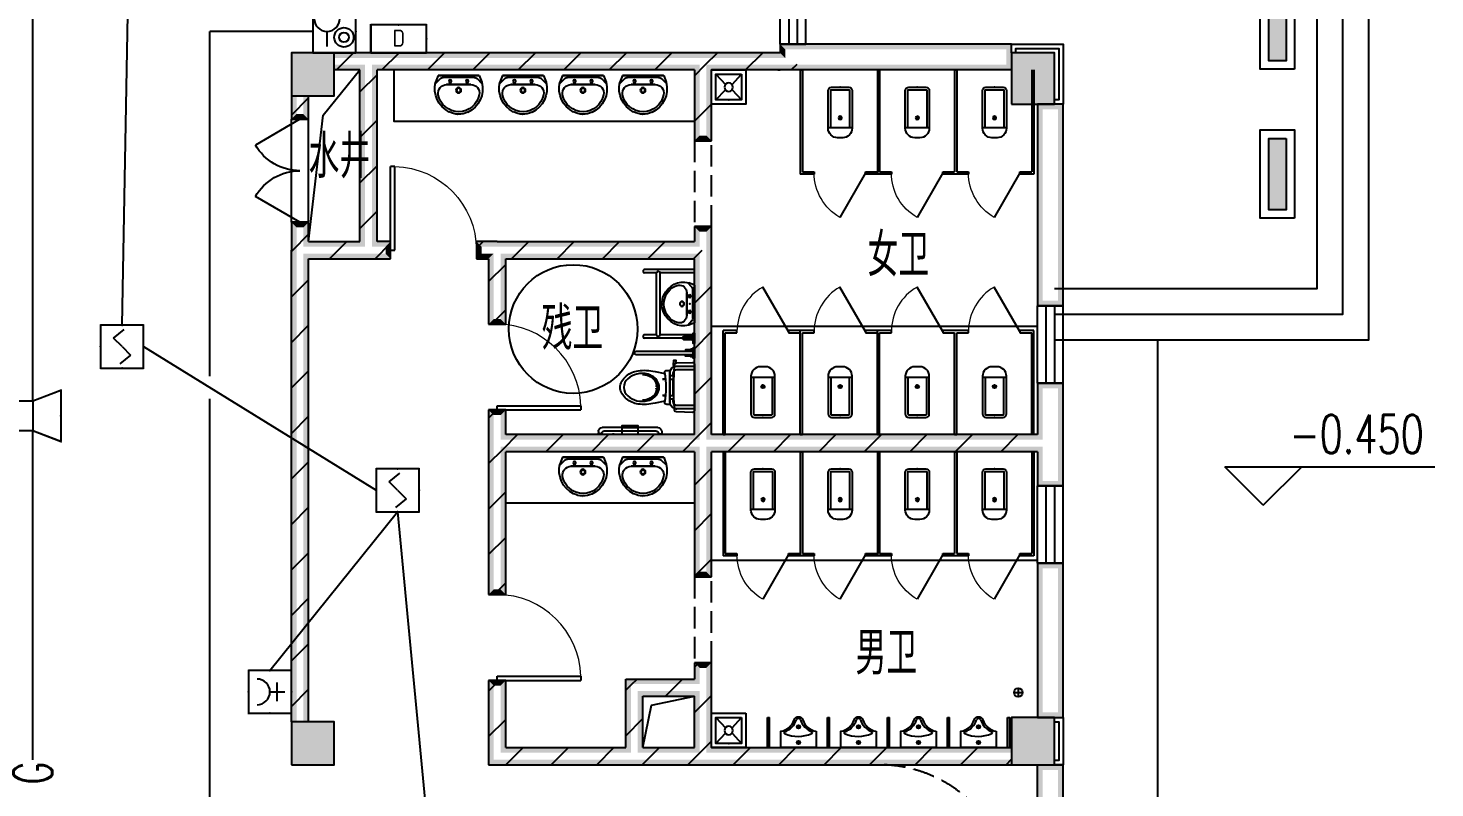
# Model space of a CAD drawing. Extents: x 101023 to 279373, y -114511 to 293844.
# Drawn here: x 228410 to 244816, y -64335 to -55479 of the extents above; entities that cross this region are included whole.
import ezdxf
from ezdxf.enums import TextEntityAlignment as Align

# ---------------------------------------------------------------- set-up
doc = ezdxf.new("R2010")
doc.units = 0
doc.header["$LTSCALE"] = 1000
doc.header["$MEASUREMENT"] = 0
doc.linetypes.add('DASH', pattern=[0.35, 0.25, -0.1])
for name, color, linetype in [('A-DOOR-HOLE', 161, 'Continuous'), ('A-Fixt', 81, 'Continuous'), ('A-WALL-PATT', 252, 'Continuous'), ('COLUMN', 2, 'Continuous'), ('DIM_ELEV', 3, 'Continuous'), ('DOOR_FIRE', 4, 'Continuous'), ('EQUIP-广播', 3, 'Continuous'), ('EQUIP-消防', 3, 'Continuous'), ('PUB_HATCH', 8, 'Continuous'), ('PUB_TEXT', 7, 'Continuous'), ('PUB_WALL', 2, 'Continuous'), ('SIG_TEXT', 7, 'Continuous'), ('STAIR', 2, 'Continuous'), ('WALL', 2, 'Continuous'), ('WINDOW', 2, 'Continuous'), ('WIRE-消防', 1, 'Continuous'), ('厕卫厨', 252, 'Continuous'), ('厨卫', 252, 'Continuous'), ('家具', 8, 'Continuous'), ('排水', 153, 'Continuous'), ('看线', 30, 'Continuous')]:
    doc.layers.add(name, color=color, linetype=linetype)
doc.styles.add('_TCH_DIM', font='simplex.shx', dxfattribs={"bigfont": 'gbcbig.shx'})
doc.styles.add('_TEL_ATTDEF', font='gbenor', dxfattribs={"bigfont": 'gbcbig'})
doc.styles.add('_TEL_DIM', font='simplex.shx', dxfattribs={"width": 0.8, "height": 3.5, "bigfont": 'gbcbig.shx'})
doc.styles.get("Standard").update_dxf_attribs({"font": 'simplex.shx', "width": 0.8, "bigfont": 'gbcbig.shx'})
pattern_1 = [(45, (-908016.57, -754752.9), (-265.16515, 265.16515), [])]

# ---------------------------------------------------------------- blocks, each defined once
blk = doc.blocks.new('$equip$00002656')
for p, q in [((-0.5, 1), (-0.5, 0)), ((0.5, 1), (-0.5, 1)), ((0.5, 0), (0.5, 1)), ((-0.219, 0.331), (0.222, 0.331)), ((0, 0.5), (0, 0.15)), ((-0.5, 0), (0.5, 0))]:
    blk.add_line(p, q)
at = {"const_width": 0.04}
blk.add_lwpolyline([(-0.5, 1), (0.5, 1), (0.5, 0), (-0.5, 0), (-0.5, 1), (0.5, 1)], dxfattribs=at)
blk.add_arc((0, 0.8), 0.3, 180, 0)
for p in [(0, 1), (-0.5, 0.5), (0.5, 0.5), (0, 0)]:
    blk.add_point(p)
at = {"color": 7, "flags": 1}
for tag, height, p in [('B', 0.4, (0.762, 0.292)), ('A', 0.00002, (0, 0))]:
    blk.add_attdef(tag, text='', height=height, dxfattribs=at).set_placement(p, align=Align.MIDDLE_CENTER)
blk = doc.blocks.new('$equip$00002982')
for p, q in [((0, 0.35), (0.35, 0.35)), ((0, 0.35), (0, -0.35)), ((0.35, 0.35), (1, 0.6)), ((0.35, 0.35), (0.35, -0.35)), ((1, 0.6), (1, -0.6)), ((0.35, -0.35), (0, -0.35)), ((1, -0.6), (0.35, -0.35))]:
    blk.add_line(p, q)
at = {"const_width": 0.04}
blk.add_lwpolyline([(0.35, 0.35), (0, 0.35), (0, -0.35), (0.35, -0.35), (1, -0.6), (1, 0.6), (0.35, 0.35), (0, 0.35)], dxfattribs=at)
for p in [(0.35, 0.35), (0, 0), (1, 0), (0.35, -0.35)]:
    blk.add_point(p)
at = {"color": 7, "style": '_TEL_DIM', "flags": 1}
for tag in ['A', 'REMARK']:
    blk.add_attdef(tag, text='', height=0.00002, dxfattribs=at).set_placement((0, 0), align=Align.MIDDLE_CENTER)
blk = doc.blocks.new('_FZH')
blk.add_lwpolyline([(-0.5, -0.5), (0.5, -0.5), (0.5, 0.5), (-0.5, 0.5)], close=True)
at = {"layer": 'PUB_HATCH'}
blk.add_solid([(-0.5, -0.5), (0.5, -0.5), (-0.5, 0.5), (0.5, 0.5)], dxfattribs=at)
blk = doc.blocks.new('ng')
at = {"layer": '排水'}
for p, q in [((346041, 781408), (346041, 781308)), ((345991, 781358), (346091, 781358))]:
    blk.add_line(p, q, dxfattribs=at)
blk.add_circle((346041, 781358), 50, dxfattribs=at)
blk = doc.blocks.new('雨水管')
at = {"layer": '排水'}
blk.add_blockref('ng', (695245, -102889), dxfattribs=at)
blk = doc.blocks.new('_E6')
for p, q in [((240, 0), (-240, 0)), ((-237, 0), (239, 0)), ((240, 0), (270, -79)), ((-213, -36), (-271, -91)), ((-240, 0), (-270, -79)), ((-179, -23), (181, -23)), ((141, -105), (-141, -105)), ((-141, -105), (141, -105)), ((217, -37), (274, -95))]:
    blk.add_line(p, q)
for centre, radius in [((-99, -65), 16.3), ((2, -172), 31.6), ((2, -172), 23), ((101, -65), 16.3)]:
    blk.add_circle(centre, radius)
for centre, radius, start, end in [((28, -152), 307, 166.1751, 244.7296), ((-141, -205), 100, 90, 190.5602), ((-179, -73), 50, 90, 133.181), ((-28, -152), 307, 297.0639, 13.8249), ((141, -205), 100, 349.4398, 90), ((181, -73), 50, 44.5607, 90), ((0, -179), 243, 190.5602, 349.4398), ((0, -201), 250, 245.8071, 296.4628), ((28, -152), 307, 266.589, 266.5936)]:
    blk.add_arc(centre, radius, start, end)
at = {"width": 0.8, "flags": 9}
for tag in ['XSIZE', 'YSIZE']:
    blk.add_attdef(tag, (0, 0), '', height=0.5, dxfattribs=at)
blk = doc.blocks.new('$lvtry$00000202')
at = {"color": 0}
for p, q in [((-110, -40, 0), (-110, -470, 0)), ((100, -30, 0), (-100, -30, 0)), ((110, -470, 0), (110, -40, 0)), ((140, -470, 0), (-140, -470, 0))]:
    blk.add_line(p, q, dxfattribs=at)
at = {"color": 0, "elevation": 0}
blk.add_lwpolyline([(140, -40, 0.414214), (100, 0), (-100, 0, 0.414214), (-140, -40), (-140, -480, 0.414214), (-30, -590), (30, -590, 0.414214), (140, -480)], format="xyb", close=True, dxfattribs=at)
at = {"color": 0}
blk.add_circle((0, -359, 0), 20, dxfattribs=at)
for centre, start, end in [((-100, -40, 0), 90, 180), ((100, -40, 0), 0, 90)]:
    blk.add_arc(centre, 10, start, end, dxfattribs=at)
for p in [(0, 0, 0), (0, -359, 0)]:
    blk.add_point(p, dxfattribs=at)
blk = doc.blocks.new('$TCHSYS$APDOOR2D')
blk.add_line((0.5, 0), (0, 0.866))
at = {"lineweight": 13}
blk.add_arc((0.5, 0), 1, 120, 180, dxfattribs=at)
blk = doc.blocks.new('$lvtry$00000191')
for p, q in [((-150, -150), (-39, -269)), ((39, -269), (150, -150)), ((-150, -450), (-39, -331)), ((39, -331), (150, -450))]:
    blk.add_line(p, q)
for points in [[(200, -500), (200, -100), (-200, -100), (-200, -500)], [(150, -450), (150, -150), (-150, -150), (-150, -450)]]:
    blk.add_lwpolyline(points, close=True)
blk.add_circle((0, -300), 50)
blk.add_point((0, -150))
blk = doc.blocks.new('x-cw$0$$lvtry$00000178')
for p, q in [((-240, 0), (-270, -79)), ((240, 0), (-240, 0)), ((-237, 0), (239, 0)), ((240, 0), (270, -79)), ((-213, -36), (-271, -91)), ((-179, -23), (181, -23)), ((-141, -105), (141, -105)), ((141, -105), (-141, -105)), ((217, -37), (274, -95))]:
    blk.add_line(p, q)
for centre, radius in [((-99, -65), 16.3), ((2, -172), 31.6), ((101, -65), 16.3)]:
    blk.add_circle(centre, radius)
at = {"lineweight": 13}
blk.add_circle((2, -172), 23, dxfattribs=at)
for centre, radius, start, end in [((28, -152), 307, 166.1751, 244.7296), ((-141, -205), 100, 90, 190.5602), ((-179, -73), 50, 90, 133.181), ((-28, -152), 307, 297.0639, 13.8249), ((141, -205), 100, 349.4398, 90), ((181, -73), 50, 44.5607, 90), ((0, -179), 243, 190.5602, 349.4398), ((0, -201), 250, 245.8071, 296.4628)]:
    blk.add_arc(centre, radius, start, end)
blk.add_point((1, -65, 0))
blk = doc.blocks.new('A$C581F44C0')
at = {"layer": '厨卫'}
for p, q in [((0, 600, 0), (0, 20, 0)), ((40, 600, 0), (0, 600, 0)), ((40, 600, 0), (40, 200, 0)), ((760, 600, 0), (760, 200, 0)), ((800, 600, 0), (760, 600, 0)), ((800, 600, 0), (800, 600, 0)), ((800, 500, 0), (800, 600, 0)), ((800, 500, 0), (800, 20, 0)), ((20, 180, 0), (20, 180, 0)), ((760, 200, 0), (40, 200, 0)), ((780, 180, 0), (780, 180, 0)), ((760, 160, 0), (40, 160, 0)), ((40, 160, 0), (40, 20, 0)), ((760, 160, 0), (760, 20, 0)), ((20, 0, 0), (20, 0, 0)), ((780, 0, 0), (780, 0, 0))]:
    blk.add_line(p, q, dxfattribs=at)
for centre, start, end in [((40, 180, 0), 90, 180), ((40, 180, 0), 180, 270), ((760, 180, 0), 0, 90), ((760, 180, 0), 270, 0), ((20, 20, 0), 180, 270), ((20, 20, 0), 270, 0), ((780, 20, 0), 180, 270), ((780, 20, 0), 270, 0)]:
    blk.add_arc(centre, 20, start, end, dxfattribs=at)
at = {"layer": '厨卫', "xscale": -0.9156193895870736, "yscale": 0.8407079646017699}
blk.add_blockref('x-cw$0$$lvtry$00000178', (402, 600), dxfattribs=at)
blk = doc.blocks.new('A$C1C523CE6')
at = {"layer": '厨卫'}
for p, q in [((302, 1130), (302, 958)), ((931, 1111), (931, 450, 0)), ((971, 1111), (931, 1111)), ((971, 450, 0), (971, 1111)), ((1105, 1102), (1090, 1117)), ((1160, 1117), (1145, 1102)), ((456, 884), (645, 884)), ((11, 760), (1, 760)), ((11, 700), (1, 700)), ((11, 700), (11, 760)), ((36, 750), (11, 750)), ((16, 710), (11, 710)), ((41, 685), (41, 475, 0)), ((81, 705), (81, 475, 0)), ((467, 770), (444, 770)), ((456, 781), (456, 758)), ((634, 770), (657, 770)), ((645, 781), (645, 758)), ((41, 475), (41, 285)), ((81, 285), (81, 475)), ((951, 430, 0), (951, 430, 0)), ((41, 285, 0), (41, 75, 0)), ((81, 285, 0), (81, 55, 0)), ((11, 60, 0), (1, 60, 0)), ((11, 0, 0), (1, 0, 0)), ((11, 60, 0), (11, 0, 0)), ((16, 50, 0), (11, 50, 0)), ((16, 50, 0), (11, 50, 0)), ((36, 10, 0), (11, 10, 0))]:
    blk.add_line(p, q, dxfattribs=at)
for points in [[(819, 1130), (282, 1130, 0.421203), (259, 1107), (264, 922, 0.384529), (285, 900, 0.020097), (551, 890, 0.020097), (816, 900, 0.384529), (837, 922), (842, 1107, 0.421203)], [(1125, 993), (1125, 993, 0.414214), (1145, 1013), (1145, 1102), (1105, 1102), (1105, 1013, 0.414214)], [(749, 844), (352, 844), (352, 807, 0.472458), (379, 784, -0.097656), (722, 784, 0.472458), (749, 807)], [(551, 307, -0.221073), (451, 353, -0.102493), (395, 459, -0.121565), (397, 590, -0.187395), (480, 701, -0.126952), (551, 719, -0.126952), (621, 701, -0.187395), (704, 590, -0.121565), (706, 459, -0.102493), (650, 353, -0.221073)]]:
    blk.add_lwpolyline(points, format="xyb", close=True, dxfattribs=at)
for points in [[(354, 895, -0.203745), (342, 924), (342, 1130)], [(747, 895, 0.203745), (759, 924), (759, 1130)], [(795, 898, 0.081906), (799, 924), (799, 1130)], [(302, 958), (302, 913), (302, 924, 0.081902), (306, 898)], [(306, 898, 0.32142), (382, 844), (719, 844, 0.300027), (793, 893)], [(352, 898, 0.216674), (382, 884), (414, 884)], [(687, 884), (719, 884, 0.194092), (747, 895)], [(793, 893, 0.019656), (795, 898)], [(390, 786), (366, 671, 0.088113), (356, 473, 0.124068), (415, 339, 0.086475), (483, 282, 0.130408), (551, 265, 0.130408), (618, 282, 0.086475), (686, 339, 0.124068), (745, 473, 0.088113), (735, 671), (712, 786)], [(404, 524, -0.134007), (437, 632, -0.213245), (522, 694, 0.668461), (518, 710, 0.205105), (426, 639, 0.136377), (394, 524)], [(556, 683), (569, 689, 0.801198), (570, 693, 0.05862), (551, 695, 0.05862), (531, 693, 0.801198), (532, 689), (545, 683)], [(707, 524, 0.136377), (675, 639, 0.205105), (583, 710, 0.668461), (579, 694, -0.213245), (664, 632, -0.134007), (697, 524)]]:
    blk.add_lwpolyline(points, format="xyb", dxfattribs=at)
for points in [[(891, 1130), (891, 1117), (1011, 1117), (1011, 1130)], [(913, 1087), (913, 1100), (905, 1100), (905, 1087)], [(926, 1027), (926, 1117), (913, 1117), (913, 1027)], [(975, 1027), (975, 1117), (989, 1117), (989, 1027)], [(989, 1087), (989, 1100), (997, 1100), (997, 1087)], [(1062, 1130), (1062, 1117), (1183, 1117), (1183, 1130)], [(456, 844), (456, 888), (414, 888), (414, 844)], [(645, 844), (645, 888), (687, 888), (687, 844)]]:
    blk.add_lwpolyline(points, close=True, dxfattribs=at)
for points in [[(780, 897), (814, 885), (869, 892), (866, 915), (834, 910)], [(1, 475), (101, 475), (101, 285), (1, 285)]]:
    blk.add_lwpolyline(points, dxfattribs=at)
at = {"layer": '厨卫', "const_width": 20}
blk.add_lwpolyline([(1, 174, 0.39926), (10, 184, 0.39926), (1, 194, 0.39926)], format="xyb", dxfattribs=at)
at = {"layer": '厨卫'}
for centre, radius, start, end in [((16, 685), 25, 0, 90), ((36, 705), 45, 0, 90), ((951, 450, 0), 20, 180.0006, 270.0006), ((951, 450, 0), 20, 269.9999, 0), ((16, 75, 0), 25, 270, 0), ((36, 55, 0), 45, 270, 0)]:
    blk.add_arc(centre, radius, start, end, dxfattribs=at)
blk = doc.blocks.new('$WINLIB2D$00000001')
at = {"color": 0}
for points in [[(-0.5, 0.5), (-0.5, -0.5)], [(-0.5, 0.5), (0.5, 0.5)], [(0.5, -0.5), (0.5, 0.5)], [(0.5, 0.167), (-0.5, 0.167)], [(0.5, -0.167), (-0.5, -0.167)], [(-0.5, -0.5), (0.5, -0.5)]]:
    blk.add_lwpolyline(points, dxfattribs=at)
blk = doc.blocks.new('$DorLib2D$00000001')
for p, q in [((0.45, 0.975), (0.5, 0.975)), ((0.45, 0), (0.45, 0.975)), ((0.5, 0), (0.5, 0.975)), ((0.5, 0), (0.45, 0))]:
    blk.add_line(p, q)
at = {"lineweight": 13}
blk.add_arc((0.475, 0), 0.975, 91.4693, 180, dxfattribs=at)
blk = doc.blocks.new('$DorLib2D$00000231')
at = {"color": 0}
for p, q in [((-0.5, 0), (-0.25, 0.433)), ((0.5, 0), (0.25, 0.433))]:
    blk.add_line(p, q, dxfattribs=at)
for centre, start, end in [((-0.5, 0), 0, 60), ((0.5, 0), 120, 180)]:
    blk.add_arc(centre, 0.5, start, end, dxfattribs=at)
blk = doc.blocks.new('$lvtry$00000222')
at = {"color": 0, "elevation": 0}
blk.add_lwpolyline([(-205, -191), (-205, 0), (205, 0), (205, -191, 0.268068), (51, -323, -0.317765), (0, -360, -0.317765), (-51, -323, 0.268068)], format="xyb", close=True, dxfattribs=at)
at = {"color": 0}
for centre in [(0, -60, 0), (0, -242, 0)]:
    blk.add_circle(centre, 20, dxfattribs=at)
for centre, radius, start, end in [((5, -526, 0), 395, 66.6675, 114.1084), ((158, -173, 0), 10, 290.4941, 66.6675), ((-152, -175, 0), 10, 114.1084, 248.1394), ((-243, -401, 0), 233, 19.2639, 68.1394), ((0, -316, 0), 24, 199.2639, 269.4998), ((0, -316, 0), 24, 270.5002, 340.7361), ((243, -401, 0), 233, 110.4941, 160.7361)]:
    blk.add_arc(centre, radius, start, end, dxfattribs=at)
for p in [(0, -60, 0), (0, -242, 0)]:
    blk.add_point(p, dxfattribs=at)
blk = doc.blocks.new('A$C40CE5D7B')
at = {"layer": 'A-WALL-PATT'}
h = blk.add_hatch(dxfattribs=at)
h.set_pattern_fill('普通砖', color=256, scale=150, style=0)
h.set_pattern_definition(pattern_1)
h.paths.add_polyline_path([(115650, 59770), (115650, 59570), (115950, 59570), (116010, 59630), (116050, 59637), (116050, 59770)])
h = blk.add_hatch(dxfattribs=at)
h.set_pattern_fill('普通砖', color=256, scale=150, style=0)
h.set_pattern_definition(pattern_1)
h.paths.add_polyline_path([(119950, 59637), (119950, 59770), (116050, 59770), (116050, 59637), (116090, 59630), (116150, 59570), (119850, 59570), (119910, 59630)])
h = blk.add_hatch(dxfattribs=at)
h.set_pattern_fill('普通砖', color=256, scale=150, style=0)
h.set_pattern_definition(pattern_1)
h.paths.add_polyline_path([(121017, 59737), (120910, 59710), (120850, 59770), (119950, 59770), (119950, 59637), (119990, 59630), (120050, 59570), (121050, 59570), (121050, 59630)])
h = blk.add_hatch(dxfattribs=at)
h.set_pattern_fill('普通砖', color=256, scale=150, style=0)
h.set_pattern_definition(pattern_1)
h.paths.add_polyline_path([(116050, 57503), (116090, 57510), (116150, 57570), (116150, 59570), (116090, 59630), (116050, 59637), (116010, 59630), (115950, 59570), (115950, 57570), (116010, 57510)])
h = blk.add_hatch(dxfattribs=at)
h.set_pattern_fill('普通砖', color=256, scale=150, style=0)
h.set_pattern_definition(pattern_1)
h.paths.add_polyline_path([(119910, 59630), (119850, 59570), (119850, 58744), (120050, 58744), (120050, 59570), (119990, 59630), (119950, 59637)])
h = blk.add_hatch(dxfattribs=at)
h.set_pattern_fill('普通砖', color=256, scale=150, style=0)
h.set_pattern_definition(pattern_1)
h.paths.add_polyline_path([(115350, 59270), (115150, 59270), (115150, 58995), (115350, 58995)])
h = blk.add_hatch(dxfattribs=at)
h.set_pattern_fill('普通砖', color=256, scale=150, style=0)
h.set_pattern_definition(pattern_1)
h.paths.add_polyline_path([(115290, 57510), (115350, 57570), (115350, 57795), (115150, 57795), (115150, 57470), (115283, 57470)])
h = blk.add_hatch(dxfattribs=at)
h.set_pattern_fill('普通砖', color=256, scale=150, style=0)
h.set_pattern_definition(pattern_1)
h.paths.add_polyline_path([(115150, 51970), (115350, 51970), (115350, 57370), (115290, 57430), (115283, 57470), (115150, 57470)])
h = blk.add_hatch(dxfattribs=at)
h.set_pattern_fill('普通砖', color=256, scale=150, style=0)
h.set_pattern_definition(pattern_1)
h.paths.add_polyline_path([(115283, 57470), (115290, 57430), (115350, 57370), (116050, 57370), (116050, 57503), (116010, 57510), (115950, 57570), (115350, 57570), (115290, 57510)])
h = blk.add_hatch(dxfattribs=at)
h.set_pattern_fill('普通砖', color=256, scale=150, style=0)
h.set_pattern_definition(pattern_1)
h.paths.add_polyline_path([(116050, 57503), (116050, 57370), (116308, 57370), (116308, 57570), (116150, 57570), (116090, 57510)])
h = blk.add_hatch(dxfattribs=at)
h.set_pattern_fill('普通砖', color=256, scale=150, style=0)
h.set_pattern_definition(pattern_1)
h.paths.add_polyline_path([(117550, 57437), (117550, 57570), (117308, 57570), (117308, 57370), (117450, 57370), (117510, 57430)])
h = blk.add_hatch(dxfattribs=at)
h.set_pattern_fill('普通砖', color=256, scale=150, style=0)
h.set_pattern_definition(pattern_1)
h.paths.add_polyline_path([(117510, 57430), (117450, 57370), (117450, 56606), (117650, 56606), (117650, 57370), (117590, 57430), (117550, 57437)])
h = blk.add_hatch(dxfattribs=at)
h.set_pattern_fill('普通砖', color=256, scale=150, style=0)
h.set_pattern_definition(pattern_1)
h.paths.add_polyline_path([(117550, 57437), (117590, 57430), (117650, 57370), (119850, 57370), (119910, 57430), (119917, 57470), (119910, 57510), (119850, 57570), (117550, 57570)])
h = blk.add_hatch(dxfattribs=at)
h.set_pattern_fill('普通砖', color=256, scale=150, style=0)
h.set_pattern_definition(pattern_1)
h.paths.add_polyline_path([(119950, 55220), (120050, 55320), (120050, 57470), (119917, 57470), (119910, 57430), (119850, 57370), (119850, 55320)])
h = blk.add_hatch(dxfattribs=at)
h.set_pattern_fill('普通砖', color=256, scale=150, style=0)
h.set_pattern_definition(pattern_1)
h.paths.add_polyline_path([(117590, 55260), (117650, 55320), (117650, 55606), (117450, 55606), (117450, 55220), (117583, 55220)])
h = blk.add_hatch(dxfattribs=at)
h.set_pattern_fill('普通砖', color=256, scale=150, style=0)
h.set_pattern_definition(pattern_1)
h.paths.add_polyline_path([(119950, 55220), (119850, 55320), (117650, 55320), (117590, 55260), (117583, 55220), (117590, 55180), (117650, 55120), (119850, 55120)])
h = blk.add_hatch(dxfattribs=at)
h.set_pattern_fill('普通砖', color=256, scale=150, style=0)
h.set_pattern_definition(pattern_1)
h.paths.add_polyline_path([(123950, 55220), (123850, 55320), (120050, 55320), (119950, 55220), (120050, 55120), (123850, 55120)])
h = blk.add_hatch(dxfattribs=at)
h.set_pattern_fill('普通砖', color=256, scale=150, style=0)
h.set_pattern_definition(pattern_1)
h.paths.add_polyline_path([(117583, 55220), (117450, 55220), (117450, 53454), (117650, 53454), (117650, 55120), (117590, 55180)])
h = blk.add_hatch(dxfattribs=at)
h.set_pattern_fill('普通砖', color=256, scale=150, style=0)
h.set_pattern_definition(pattern_1)
h.paths.add_polyline_path([(119950, 55220), (119850, 55120), (119850, 53660), (120050, 53660), (120050, 55120)])
h = blk.add_hatch(dxfattribs=at)
h.set_pattern_fill('普通砖', color=256, scale=150, style=0)
h.set_pattern_definition(pattern_1)
h.paths.add_polyline_path([(119917, 52370), (120050, 52370), (120050, 52660), (119850, 52660), (119850, 52470), (119910, 52410)])
h = blk.add_hatch(dxfattribs=at)
h.set_pattern_fill('普通砖', color=256, scale=150, style=0)
h.set_pattern_definition(pattern_1)
h.paths.add_polyline_path([(117450, 51470), (117650, 51670), (117650, 52454), (117450, 52454)])
h = blk.add_hatch(dxfattribs=at)
h.set_pattern_fill('普通砖', color=256, scale=150, style=0)
h.set_pattern_definition(pattern_1)
h.paths.add_polyline_path([(119150, 51603), (119190, 51610), (119250, 51670), (119250, 52270), (119050, 52470), (119050, 51670), (119110, 51610)])
h = blk.add_hatch(dxfattribs=at)
h.set_pattern_fill('普通砖', color=256, scale=150, style=0)
h.set_pattern_definition(pattern_1)
h.paths.add_polyline_path([(119050, 52470), (119250, 52270), (119850, 52270), (119910, 52330), (119917, 52370), (119910, 52410), (119850, 52470)])
h = blk.add_hatch(dxfattribs=at)
h.set_pattern_fill('普通砖', color=256, scale=150, style=0)
h.set_pattern_definition(pattern_1)
h.paths.add_polyline_path([(119950, 51603), (119990, 51610), (120050, 51670), (120050, 52370), (119917, 52370), (119910, 52330), (119850, 52270), (119850, 51670), (119910, 51610)])
h = blk.add_hatch(dxfattribs=at)
h.set_pattern_fill('普通砖', color=256, scale=150, style=0)
h.set_pattern_definition(pattern_1)
h.paths.add_polyline_path([(117650, 51670), (117450, 51470), (119150, 51470), (119150, 51603), (119110, 51610), (119050, 51670)])
h = blk.add_hatch(dxfattribs=at)
h.set_pattern_fill('普通砖', color=256, scale=150, style=0)
h.set_pattern_definition(pattern_1)
h.paths.add_polyline_path([(119150, 51603), (119150, 51470), (119950, 51470), (119950, 51603), (119910, 51610), (119850, 51670), (119250, 51670), (119190, 51610)])
h = blk.add_hatch(dxfattribs=at)
h.set_pattern_fill('普通砖', color=256, scale=150, style=0)
h.set_pattern_definition(pattern_1)
h.paths.add_polyline_path([(123550, 51470), (123550, 51670), (120050, 51670), (119990, 51610), (119950, 51603), (119950, 51470)])
at = {"layer": 'PUB_WALL'}
for points in [[(115650, 59770), (115150, 59770), (115210, 59710), (115590, 59710)], [(115150, 59770), (115150, 59270), (115210, 59330), (115210, 59710)], [(115650, 59270), (115650, 59770), (115590, 59710), (115590, 59330)], [(115650, 59770), (115650, 59710), (116050, 59710), (116050, 59770)], [(119950, 59770), (116050, 59770), (116050, 59710), (119950, 59710)], [(120850, 59770), (119950, 59770), (119950, 59710), (120910, 59710)], [(121150, 59870), (120850, 59870), (120910, 59810), (121090, 59810)], [(120850, 59870), (120850, 59770), (120910, 59710), (120910, 59810)], [(123550, 59870), (121150, 59870), (121090, 59810), (123550, 59810)], [(123550, 59570), (123550, 59870), (123490, 59870), (123490, 59570)], [(124050, 59770), (123550, 59770), (123610, 59710), (123990, 59710)], [(123550, 59770), (123550, 59170), (123610, 59230), (123610, 59710)], [(124050, 59170), (124050, 59770), (123990, 59710), (123990, 59230)], [(115650, 59630), (115650, 59570), (115950, 59570), (116010, 59630)], [(115950, 57570), (115950, 59570), (116010, 59630), (116010, 57510)], [(116150, 57570), (116150, 59570), (116090, 59630), (116090, 57510)], [(119850, 59570), (116150, 59570), (116090, 59630), (119910, 59630)], [(119850, 59570), (119850, 58744), (119910, 58804), (119910, 59630)], [(120050, 58744), (120050, 59570), (119990, 59630), (119990, 58804)], [(121050, 59570), (120050, 59570), (119990, 59630), (121050, 59630)], [(123550, 59570), (123550, 59630), (121050, 59630), (121050, 59570)], [(115150, 59270), (115650, 59270), (115590, 59330), (115210, 59330)], [(115210, 59270), (115150, 59270), (115150, 58995), (115210, 59055)], [(115350, 59270), (115290, 59270), (115290, 59055), (115350, 58995)], [(123550, 59170), (124050, 59170), (123990, 59230), (123610, 59230)], [(123850, 59170), (123850, 56820), (123910, 56880), (123910, 59110)], [(124150, 59170), (123850, 59170), (123910, 59110), (124090, 59110)], [(124150, 56820), (124150, 59170), (124090, 59110), (124090, 56880)], [(115150, 58995), (115350, 58995), (115290, 59055), (115210, 59055)], [(119850, 58744), (120050, 58744), (119990, 58804), (119910, 58804)], [(115350, 57795), (115150, 57795), (115210, 57735), (115290, 57735)], [(115150, 57795), (115150, 57470), (115210, 57470), (115210, 57735)], [(115350, 57570), (115350, 57795), (115290, 57735), (115290, 57510)], [(120050, 57744), (119850, 57744), (119910, 57684), (119990, 57684)], [(119850, 57744), (119850, 57570), (119910, 57510), (119910, 57684)], [(120050, 57470), (120050, 57744), (119990, 57684), (119990, 57470)], [(115150, 51970), (115210, 51970), (115210, 57470), (115150, 57470)], [(115350, 57570), (115950, 57570), (116010, 57510), (115290, 57510)], [(115350, 57370), (116050, 57370), (116050, 57430), (115290, 57430)], [(115290, 51970), (115350, 51970), (115350, 57370), (115290, 57430)], [(116050, 57370), (116308, 57370), (116248, 57430), (116050, 57430)], [(116308, 57570), (116150, 57570), (116090, 57510), (116248, 57510)], [(116308, 57370), (116308, 57570), (116248, 57510), (116248, 57430)], [(117550, 57570), (117308, 57570), (117368, 57510), (117550, 57510)], [(117308, 57570), (117308, 57370), (117368, 57430), (117368, 57510)], [(117308, 57370), (117450, 57370), (117510, 57430), (117368, 57430)], [(117450, 57370), (117450, 56606), (117510, 56666), (117510, 57430)], [(117550, 57570), (119850, 57570), (119910, 57510), (117550, 57510)], [(117650, 57370), (119850, 57370), (119910, 57430), (117590, 57430)], [(117650, 56606), (117650, 57370), (117590, 57430), (117590, 56666)], [(119850, 55320), (119850, 57370), (119910, 57430), (119910, 55260)], [(120050, 55320), (120050, 57470), (119990, 57470), (119990, 55260)], [(123850, 56820), (124150, 56820), (124090, 56880), (123910, 56880)], [(117450, 56606), (117650, 56606), (117590, 56666), (117510, 56666)], [(124150, 55920), (123850, 55920), (123910, 55860), (124090, 55860)], [(123850, 55920), (123850, 55320), (123910, 55260), (123910, 55860)], [(124150, 55220), (124150, 55920), (124090, 55860), (124090, 55220)], [(117650, 55606), (117450, 55606), (117510, 55546), (117590, 55546)], [(117450, 55606), (117450, 55220), (117510, 55220), (117510, 55546)], [(117650, 55320), (117650, 55606), (117590, 55546), (117590, 55260)], [(119850, 55320), (117650, 55320), (117590, 55260), (119910, 55260)], [(123850, 55320), (120050, 55320), (119990, 55260), (123910, 55260)], [(117450, 55220), (117450, 53454), (117510, 53514), (117510, 55220)], [(117650, 53454), (117650, 55120), (117590, 55180), (117590, 53514)], [(119850, 55120), (117650, 55120), (117590, 55180), (119910, 55180)], [(119850, 55120), (119850, 53660), (119910, 53720), (119910, 55180)], [(120050, 53660), (120050, 55120), (119990, 55180), (119990, 53720)], [(123850, 55120), (120050, 55120), (119990, 55180), (123910, 55180)], [(123850, 55120), (123850, 54720), (123910, 54780), (123910, 55180)], [(124150, 54720), (124150, 55220), (124090, 55220), (124090, 54780)], [(123850, 54720), (124150, 54720), (124090, 54780), (123910, 54780)], [(124150, 53820), (123850, 53820), (123910, 53760), (124090, 53760)], [(123850, 53820), (123850, 52020), (123910, 52080), (123910, 53760)], [(124150, 52020), (124150, 53820), (124090, 53760), (124090, 52080)], [(119850, 53660), (120050, 53660), (119990, 53720), (119910, 53720)], [(117450, 53454), (117650, 53454), (117590, 53514), (117510, 53514)], [(120050, 52660), (119850, 52660), (119910, 52600), (119990, 52600)], [(119850, 52660), (119850, 52470), (119910, 52410), (119910, 52600)], [(120050, 52370), (120050, 52660), (119990, 52600), (119990, 52370)], [(117650, 52454), (117450, 52454), (117510, 52394), (117590, 52394)], [(117450, 52454), (117450, 51470), (117510, 51530), (117510, 52394)], [(117650, 51670), (117650, 52454), (117590, 52394), (117590, 51610)], [(119050, 51670), (119050, 52470), (119110, 52410), (119110, 51610)], [(119050, 52470), (119850, 52470), (119910, 52410), (119110, 52410)], [(120050, 51670), (120050, 52370), (119990, 52370), (119990, 51610)], [(119250, 51670), (119250, 52270), (119190, 52330), (119190, 51610)], [(119250, 52270), (119850, 52270), (119910, 52330), (119190, 52330)], [(119850, 51670), (119850, 52270), (119910, 52330), (119910, 51610)], [(124050, 52020), (123550, 52020), (123610, 51960), (123990, 51960)], [(123550, 52020), (123550, 51470), (123610, 51530), (123610, 51960)], [(123850, 52020), (124150, 52020), (124090, 52080), (123910, 52080)], [(124050, 51470), (124050, 52020), (123990, 51960), (123990, 51530)], [(115650, 51970), (115150, 51970), (115210, 51910), (115590, 51910)], [(115150, 51970), (115150, 51470), (115210, 51530), (115210, 51910)], [(115650, 51470), (115650, 51970), (115590, 51910), (115590, 51530)], [(115150, 51470), (115650, 51470), (115590, 51530), (115210, 51530)], [(117450, 51470), (119150, 51470), (119150, 51530), (117510, 51530)], [(117650, 51670), (119050, 51670), (119110, 51610), (117590, 51610)], [(119150, 51470), (119950, 51470), (119950, 51530), (119150, 51530)], [(119250, 51670), (119850, 51670), (119910, 51610), (119190, 51610)], [(123550, 51470), (123550, 51530), (119950, 51530), (119950, 51470)], [(123550, 51610), (123550, 51670), (120050, 51670), (119990, 51610)], [(123550, 51470), (124050, 51470), (123990, 51530), (123610, 51530)], [(123850, 48620), (123910, 48620), (123910, 51470), (123850, 51470)], [(124050, 51470), (123850, 51470), (123850, 51410), (124150, 51410), (124150, 51470)], [(124150, 48620), (124150, 51470), (124090, 51470), (124090, 48620)]]:
    blk.add_hatch(color=256, dxfattribs=at).paths.add_polyline_path(points)
for points in [[(123550, 59770), (123550, 59870), (124150, 59870), (124150, 59170), (124050, 59170)], [(123600, 59770), (123600, 59820), (124100, 59820), (124100, 59220), (124050, 59220)], [(115350, 57570), (115521, 59043), (115950, 59570)], [(120050, 56582), (123850, 56582)], [(120050, 53857), (123850, 53857)], [(119250, 51670), (119349, 52164), (119850, 52270)], [(124050, 52020), (124150, 52020), (124150, 51470), (124050, 51470)], [(124050, 51970), (124100, 51970), (124100, 51520), (124050, 51520)]]:
    blk.add_lwpolyline(points)
at = {"layer": 'A-DOOR-HOLE', "linetype": 'DASH'}
for p, q in [((119850, 58744), (119850, 57744)), ((120050, 57744), (120050, 58744)), ((119850, 53660), (119850, 52660)), ((120050, 52660), (120050, 53660))]:
    blk.add_line(p, q, dxfattribs=at)
at = {"layer": 'DIM_ELEV'}
for p, q in [((126485, 54495), (126035, 54945)), ((126035, 54945), (128486, 54945)), ((126485, 54495), (126935, 54945))]:
    blk.add_line(p, q, dxfattribs=at)
at = {"layer": 'DOOR_FIRE'}
for p, q in [((115150, 57795), (115150, 58995)), ((115350, 57795), (115350, 58995))]:
    blk.add_line(p, q, dxfattribs=at)
at = {"layer": 'STAIR'}
for points in [[(126450, 70420), (127710, 70420), (127710, 56420), (124050, 56420)], [(126450, 70120), (127410, 70120), (127410, 56720), (124050, 56720)], [(124050, 69820), (127110, 69820), (127110, 57020), (124050, 57020)]]:
    blk.add_lwpolyline(points, dxfattribs=at)
at = {"layer": 'STAIR', "color": 9, "linetype": 'DASH'}
blk.add_lwpolyline([(122010, 51470, -0.414214), (123540, 49940)], format="xyb", dxfattribs=at)
at = {"layer": 'WALL'}
for p, q in [((116050, 59770), (115650, 59770)), ((119950, 59770), (116050, 59770)), ((120850, 59770), (119950, 59770)), ((121150, 59870), (120850, 59870)), ((120850, 59870), (120850, 59770)), ((123550, 59870), (121150, 59870)), ((123550, 59770), (123550, 59870)), ((115950, 59570), (115650, 59570)), ((115950, 57570), (115950, 59570)), ((116150, 57570), (116150, 59570)), ((119850, 59570), (116150, 59570)), ((119850, 59570), (119850, 58744)), ((120050, 58744), (120050, 59570)), ((121050, 59570), (120050, 59570)), ((123550, 59570), (121050, 59570)), ((115150, 59270), (115150, 58995)), ((115350, 58995), (115350, 59270)), ((123850, 59170), (123850, 56820)), ((124150, 59170), (123850, 59170)), ((124150, 56820), (124150, 59170)), ((115150, 58995), (115350, 58995)), ((119850, 58744), (120050, 58744)), ((115350, 57795), (115150, 57795)), ((115150, 57795), (115150, 57470)), ((115350, 57570), (115350, 57795)), ((120050, 57744), (119850, 57744)), ((119850, 57744), (119850, 57570)), ((120050, 57470), (120050, 57744)), ((115150, 51970), (115150, 57470)), ((115350, 57570), (115950, 57570)), ((116308, 57570), (116150, 57570)), ((116308, 57370), (116308, 57570)), ((117550, 57570), (117308, 57570)), ((117308, 57570), (117308, 57370)), ((117550, 57570), (119850, 57570)), ((120050, 55320), (120050, 57470)), ((115350, 57370), (116050, 57370)), ((115350, 51970), (115350, 57370)), ((116050, 57370), (116308, 57370)), ((117308, 57370), (117450, 57370)), ((117450, 57370), (117450, 56606)), ((117650, 57370), (119850, 57370)), ((117650, 56606), (117650, 57370)), ((119850, 55320), (119850, 57370)), ((123850, 56820), (124150, 56820)), ((117450, 56606), (117650, 56606)), ((124150, 55920), (123850, 55920)), ((123850, 55920), (123850, 55320)), ((124150, 55220), (124150, 55920)), ((117650, 55606), (117450, 55606)), ((117450, 55606), (117450, 55220)), ((117650, 55320), (117650, 55606)), ((119850, 55320), (117650, 55320)), ((123850, 55320), (120050, 55320)), ((117450, 55220), (117450, 53454)), ((124150, 54720), (124150, 55220)), ((117650, 53454), (117650, 55120)), ((119850, 55120), (117650, 55120)), ((119850, 55120), (119850, 53660)), ((120050, 53660), (120050, 55120)), ((123850, 55120), (120050, 55120)), ((123850, 55120), (123850, 54720)), ((123850, 54720), (124150, 54720)), ((124150, 53820), (123850, 53820)), ((123850, 53820), (123850, 52020)), ((124150, 52020), (124150, 53820)), ((119850, 53660), (120050, 53660)), ((117450, 53454), (117650, 53454)), ((120050, 52660), (119850, 52660)), ((119850, 52660), (119850, 52470)), ((120050, 52370), (120050, 52660)), ((117650, 52454), (117450, 52454)), ((117450, 52454), (117450, 51470)), ((117650, 51670), (117650, 52454)), ((119050, 51670), (119050, 52470)), ((119050, 52470), (119850, 52470)), ((120050, 51670), (120050, 52370)), ((119250, 51670), (119250, 52270)), ((119250, 52270), (119850, 52270)), ((119850, 51670), (119850, 52270)), ((120702, 51670), (120702, 52020)), ((120702, 52020), (120727, 52020)), ((120727, 51670), (120727, 52020)), ((121402, 51670), (121402, 52020)), ((121402, 52020), (121427, 52020)), ((121427, 51670), (121427, 52020)), ((122102, 51670), (122102, 52020)), ((122102, 52020), (122127, 52020)), ((122127, 51670), (122127, 52020)), ((122802, 51670), (122802, 52020)), ((122802, 52020), (122827, 52020)), ((122827, 51670), (122827, 52020)), ((123502, 51670), (123502, 52020)), ((123502, 52020), (123527, 52020)), ((123527, 51670), (123527, 52020)), ((123850, 52020), (124150, 52020)), ((117650, 51670), (119050, 51670)), ((119250, 51670), (119850, 51670)), ((120050, 51670), (123550, 51670)), ((120702, 51670), (120727, 51670)), ((121402, 51670), (121427, 51670)), ((122102, 51670), (122127, 51670)), ((122802, 51670), (122827, 51670)), ((123502, 51670), (123527, 51670)), ((117450, 51470), (119150, 51470)), ((119150, 51470), (119950, 51470)), ((119950, 51470), (123550, 51470)), ((123850, 48620), (123850, 51470)), ((124050, 51470), (124150, 51470)), ((124150, 48620), (124150, 51470))]:
    blk.add_line(p, q, dxfattribs=at)
at = {"layer": '厕卫厨'}
for points in [[(119850, 59570), (119850, 58970), (116350, 58970), (116350, 59570)], [(119850, 55120), (119850, 54520), (117650, 54520), (117650, 55120)]]:
    blk.add_lwpolyline(points, dxfattribs=at)
at = {"layer": '厨卫'}
for p, q in [((120825, 59570), (120850, 59570)), ((121085, 59570), (121110, 59570)), ((121085, 59570), (121085, 58357)), ((121085, 59570), (121085, 58357)), ((121110, 59570), (121110, 58382)), ((121110, 59570), (121110, 58382)), ((121985, 59570), (122010, 59570)), ((121985, 59570), (121985, 58357)), ((122010, 59570), (122010, 58382)), ((122885, 59570), (122910, 59570)), ((122885, 59570), (122885, 58382)), ((122910, 59570), (122910, 58382)), ((123785, 59570), (123785, 58382)), ((123810, 59570), (123810, 58357)), ((121247, 58357), (121085, 58357)), ((121110, 58382), (121247, 58382)), ((121247, 58382), (121247, 58357)), ((121847, 58357), (121847, 58382)), ((121847, 58382), (121985, 58382)), ((121997, 58357), (121847, 58357)), ((122147, 58357), (121985, 58357)), ((122010, 58382), (122147, 58382)), ((122147, 58382), (122147, 58357)), ((122747, 58382), (122885, 58382)), ((122747, 58357), (122747, 58382)), ((122897, 58357), (122747, 58357)), ((123047, 58357), (122897, 58357)), ((122910, 58382), (123047, 58382)), ((123047, 58382), (123047, 58357)), ((123647, 58382), (123785, 58382)), ((123647, 58357), (123647, 58382)), ((123810, 58357), (123647, 58357)), ((120185, 55320), (120185, 56532)), ((120185, 55320), (120185, 56532)), ((120347, 56532), (120185, 56532)), ((120210, 55320), (120210, 56507)), ((120210, 55320), (120210, 56507)), ((120210, 56507), (120347, 56507)), ((120347, 56507), (120347, 56532)), ((120947, 56532), (120947, 56507)), ((121097, 56532), (120947, 56532)), ((120947, 56507), (121085, 56507)), ((121085, 55320), (121085, 56532)), ((121085, 55320), (121085, 56532)), ((121247, 56532), (121085, 56532)), ((121110, 55320), (121110, 56507)), ((121110, 55320), (121110, 56507)), ((121110, 56507), (121247, 56507)), ((121247, 56507), (121247, 56532)), ((121847, 56532), (121847, 56507)), ((121997, 56532), (121847, 56532)), ((121847, 56507), (121985, 56507)), ((121985, 55320), (121985, 56532)), ((122147, 56532), (121985, 56532)), ((122010, 55320), (122010, 56507)), ((122010, 56507), (122147, 56507)), ((122147, 56507), (122147, 56532)), ((122747, 56532), (122747, 56507)), ((122897, 56532), (122747, 56532)), ((122747, 56507), (122885, 56507)), ((122885, 55320), (122885, 56507)), ((123047, 56532), (122897, 56532)), ((122910, 56507), (123047, 56507)), ((122910, 55320), (122910, 56507)), ((123047, 56507), (123047, 56532)), ((123647, 56532), (123647, 56507)), ((123810, 56532), (123647, 56532)), ((123647, 56507), (123785, 56507)), ((123785, 55320), (123785, 56507)), ((123810, 55320), (123810, 56532)), ((120185, 55320), (120210, 55320)), ((121085, 55320), (121110, 55320)), ((121085, 55320), (121110, 55320)), ((121985, 55320), (122010, 55320)), ((122885, 55320), (122910, 55320)), ((120185, 55120), (120210, 55120)), ((120185, 55120), (120185, 53907)), ((120185, 55120), (120185, 53907)), ((120210, 55120), (120210, 53932)), ((120210, 55120), (120210, 53932)), ((121085, 55120), (121110, 55120)), ((121085, 55120), (121085, 53907)), ((121085, 55120), (121085, 53907)), ((121110, 55120), (121110, 53932)), ((121110, 55120), (121110, 53932)), ((121985, 55120), (122010, 55120)), ((121985, 55120), (121985, 53907)), ((122010, 55120), (122010, 53932)), ((122885, 55120), (122910, 55120)), ((122885, 55120), (122885, 53932)), ((122910, 55120), (122910, 53932)), ((123785, 55120), (123785, 53932)), ((123810, 55120), (123810, 53907)), ((120347, 53907), (120185, 53907)), ((120210, 53932), (120347, 53932)), ((120347, 53932), (120347, 53907)), ((120947, 53907), (120947, 53932)), ((120947, 53932), (121085, 53932)), ((121097, 53907), (120947, 53907)), ((121247, 53907), (121085, 53907)), ((121110, 53932), (121247, 53932)), ((121247, 53932), (121247, 53907)), ((121847, 53907), (121847, 53932)), ((121847, 53932), (121985, 53932)), ((121997, 53907), (121847, 53907)), ((122147, 53907), (121985, 53907)), ((122010, 53932), (122147, 53932)), ((122147, 53932), (122147, 53907)), ((122747, 53932), (122885, 53932)), ((122747, 53907), (122747, 53932)), ((122897, 53907), (122747, 53907)), ((123047, 53907), (122897, 53907)), ((122910, 53932), (123047, 53932)), ((123047, 53932), (123047, 53907)), ((123647, 53932), (123785, 53932)), ((123647, 53907), (123647, 53932)), ((123810, 53907), (123647, 53907)), ((120802, 51470), (120827, 51470))]:
    blk.add_line(p, q, dxfattribs=at)
at = {"layer": '家具'}
blk.add_circle((118437, 56550), 750, dxfattribs=at)
at = {"layer": '排水'}
blk.add_lwpolyline([(125250, 56420), (125250, 46820), (115950, 46820), (115950, 39770)], dxfattribs=at)
at = {"layer": '看线'}
for points in [[(126850, 59578), (126450, 59578), (126450, 60419), (126850, 60419)], [(126850, 57841), (126450, 57841), (126450, 58870), (126850, 58870)]]:
    blk.add_lwpolyline(points, close=True, dxfattribs=at)
blk.add_blockref('雨水管', (-917658, -626157))
at = {"layer": 'A-Fixt', "rotation": 179.999999999212}
for p in [(121064, 51670), (121764, 51670), (122464, 51670), (123164, 51670)]:
    blk.add_blockref('$lvtry$00000222', p, dxfattribs=at)
at = {"layer": 'COLUMN'}
for p, xscale, yscale, zscale, rotation in [((126650, 59999), -641.6984140200075, 199.9999999543652, 199.9999999543652, 90.00000002860553), ((115400, 59520), 500.0007197007071, 499.999999896856, 499.999999896856, 1.611495437711071e-08), ((123800, 59470), 500.0007199818501, 599.9999999527354, 599.9999999527354, 1.608827398002295e-08), ((126650, 58355), -829.2734779978637, 199.9999999922002, 199.9999999922002, 90), ((123800, 51745), 500.0007198876701, 550.0000000536675, 550.0000000536675, 1.611495437108493e-08), ((115400, 51720), 500.0007197007071, 499.999999896856, 499.999999896856, 1.611495437711071e-08)]:
    blk.add_blockref('_FZH', p, dxfattribs=dict(at, xscale=xscale, yscale=yscale, zscale=zscale, rotation=rotation))
at = {"layer": 'DOOR_FIRE', "xscale": -1200, "yscale": 1200, "zscale": 200, "rotation": 90}
blk.add_blockref('$DorLib2D$00000231', (115250, 58395), dxfattribs=at)
at = {"layer": 'WINDOW'}
for name, p, xscale, yscale, zscale, rotation in [('$WINLIB2D$00000001', (121000, 60620), 1500, 300, 1500, 90), ('$WINLIB2D$00000001', (124000, 56370), 900, 300, 900, 90), ('$DorLib2D$00000001', (117550, 56106), 1000, 1000, 1000, 269.9999999842052), ('$WINLIB2D$00000001', (124000, 54270), 900, 300, 900, 90), ('$DorLib2D$00000001', (117550, 52954), 1000, 1000, 1000, 269.9999999842055)]:
    blk.add_blockref(name, p, dxfattribs=dict(at, xscale=xscale, yscale=yscale, zscale=zscale, rotation=rotation))
at = {"layer": 'WINDOW', "xscale": -1000, "yscale": 1000, "zscale": -1000}
blk.add_blockref('$DorLib2D$00000001', (116808, 57470), dxfattribs=at)
at = {"layer": '厕卫厨', "xscale": -1, "rotation": 359.9999999963966}
for p in [(117102, 59505), (117852, 59505), (118552, 59505), (119252, 59505)]:
    blk.add_blockref('_E6', p, dxfattribs=at)
at = {"layer": '厕卫厨', "xscale": -1}
for p in [(118552, 55055), (119252, 55055)]:
    blk.add_blockref('_E6', p, dxfattribs=at)
at = {"layer": '厨卫', "xscale": -1}
for name, p, rotation in [('$lvtry$00000191', (120250, 59070), 180), ('$lvtry$00000202', (121550, 59370), 5.866130781129185e-07), ('$lvtry$00000202', (122450, 59370), 5.866130781129185e-07), ('$lvtry$00000202', (123350, 59370), 5.866130781129185e-07), ('A$C1C523CE6', (118720, 55319), 270), ('$lvtry$00000202', (120650, 54920), 5.866130781129185e-07), ('$lvtry$00000202', (121550, 54920), 5.866130781129185e-07), ('$lvtry$00000202', (122450, 54920), 5.866130781129185e-07), ('$lvtry$00000202', (123350, 54920), 5.866130781129185e-07), ('$lvtry$00000191', (120250, 51570), 180)]:
    blk.add_blockref(name, p, dxfattribs=dict(at, rotation=rotation))
at = {"layer": '厨卫', "yscale": 600, "zscale": 25}
for p, xscale, rotation in [((121547, 58370), -600, 179.9999996005318), ((122447, 58370), -600, 179.9999996005318), ((123347, 58370), -600, 179.9999994133979), ((120647, 56520), 600, 3.994681701999389e-07), ((121547, 56520), 600, 3.994681701999389e-07), ((122447, 56520), 600, 3.994681701999389e-07), ((123347, 56520), 600, 5.866021097710836e-07), ((120647, 53920), -600, 179.9999996005318), ((121547, 53920), -600, 179.9999996005318), ((122447, 53920), -600, 179.9999996005318), ((123347, 53920), -600, 179.9999994133979)]:
    blk.add_blockref('$TCHSYS$APDOOR2D', p, dxfattribs=dict(at, xscale=xscale, rotation=rotation))
at = {"layer": '厨卫'}
for name, p, rotation in [('A$C581F44C0', (119250, 57243), 270), ('$lvtry$00000202', (120650, 55520), 179.9999994133869), ('$lvtry$00000202', (121550, 55520), 179.9999994133869), ('$lvtry$00000202', (122450, 55520), 179.9999994133869), ('$lvtry$00000202', (123350, 55520), 179.9999994133869)]:
    blk.add_blockref(name, p, dxfattribs=dict(at, rotation=rotation))
at = {"layer": 'DIM_ELEV', "color": 7, "style": '_TCH_DIM', "width": 0.705882}
blk.add_text('-0.450', height=446.2, dxfattribs=at).set_placement((126791, 55102))
at = {"layer": 'PUB_TEXT'}
for s, p in [('水井', (115350, 58312)), ('女卫', (121869, 57162)), ('残卫', (118068, 56306)), ('男卫', (121729, 52522))]:
    blk.add_text(s, height=500, dxfattribs=at).set_placement(p)
blk = doc.blocks.new('$equip$00002655')
for p, q in [((-0.5, 1), (-0.5, 0)), ((0.5, 1), (-0.5, 1)), ((0.5, 0), (0.5, 1)), ((-0.169, 0.5), (-0.169, 0.15)), ((-0.5, 0), (0.5, 0))]:
    blk.add_line(p, q)
at = {"const_width": 0.04}
blk.add_lwpolyline([(-0.5, 1), (0.5, 1), (0.5, 0), (-0.5, 0), (-0.5, 1), (0.5, 1)], dxfattribs=at)
for radius in [0.226, 0.113]:
    blk.add_circle((0.227, 0.36), radius)
blk.add_arc((-0.169, 0.8), 0.3, 180, 0)
for p in [(0, 1), (-0.5, 0.5), (0.5, 0.5), (0, 0)]:
    blk.add_point(p)
at = {"color": 7, "flags": 1}
for tag, height, p in [('B', 0.4, (0.762, 0.292)), ('A', 0.00002, (0, 0))]:
    blk.add_attdef(tag, text='', height=height, dxfattribs=at).set_placement(p, align=Align.MIDDLE_CENTER)
blk = doc.blocks.new('$Equip$00002649')
for p, q in [((-0.5, 0.5), (-0.5, -0.5)), ((0.5, 0.5), (-0.5, 0.5)), ((-0.2, 0.2), (0.05, 0.4)), ((0.5, -0.5), (0.5, 0.5)), ((0, 0), (-0.2, 0.2)), ((0, 0), (0.2, -0.2)), ((0.2, -0.2), (-0.05, -0.4)), ((-0.5, -0.5), (0.5, -0.5))]:
    blk.add_line(p, q)
at = {"const_width": 0.04}
blk.add_lwpolyline([(-0.5, 0.5), (0.5, 0.5), (0.5, -0.5), (-0.5, -0.5), (-0.5, 0.5), (0.5, 0.5)], dxfattribs=at)
for p in [(0, 0.5), (-0.5, 0), (0.5, 0), (0, -0.5)]:
    blk.add_point(p)
at = {"color": 7, "flags": 1}
for tag, height, p in [('A', 0.00002, (0, 0)), ('B', 0.4, (0.762, -0.208))]:
    blk.add_attdef(tag, text='', height=height, dxfattribs=at).set_placement(p, align=Align.MIDDLE_CENTER)
blk = doc.blocks.new('$equip$00002779')
for p, q in [((0.65, 0.65), (-0.65, 0.65)), ((-0.65, 0.65), (-0.65, 0)), ((0.65, 0), (0.65, 0.65)), ((-0.65, 0), (0.65, 0))]:
    blk.add_line(p, q)
at = {"const_width": 0.04}
blk.add_lwpolyline([(-0.65, 0.65), (-0.65, 0), (0.65, 0), (0.65, 0.65), (-0.65, 0.65), (-0.65, 0)], dxfattribs=at)
for p in [(0, 0.65), (-0.65, 0.325), (0, 0), (0.65, 0.325)]:
    blk.add_point(p)
at = {"color": 7}
blk.add_attdef('$TEXT$', text='', height=0.4, dxfattribs=at).set_placement((0.006, 0.343), align=Align.MIDDLE_CENTER)
at = {"color": 7, "flags": 1}
for tag, p in [('B', (0.905, 0.246)), ('A', (0, 0))]:
    blk.add_attdef(tag, text='', height=0.4, dxfattribs=at).set_placement(p, align=Align.MIDDLE_CENTER)

msp = doc.modelspace()

# ---------------------------------------------------------------- linework, layer by layer
at = {"layer": 'WIRE-消防', "linetype": 'Continuous'}
for p, q in [((229505, -58941), (229630, -52341)), ((228466, -59824), (228466, -53788)), ((229755, -59191), (232469, -60866)), ((228466, -64007), (228466, -60174)), ((231230, -62966), (232719, -61116)), ((232719, -61116), (233130, -65441))]:
    msp.add_line(p, q, dxfattribs=at)
at = {"layer": 'WIRE-消防'}
for p, q in [((231730, -55516), (230528, -55516)), ((230528, -59536), (230528, -55516)), ((230528, -65441), (230528, -59801))]:
    msp.add_line(p, q, dxfattribs=at)

# ---------------------------------------------------------------- block references
at = {"layer": 'EQUIP-广播', "xscale": 500, "yscale": 500, "zscale": 500}
msp.add_blockref('$equip$00002982', (228291, -59999), dxfattribs=at)
at = {"layer": 'EQUIP-消防', "xscale": 500, "yscale": 500, "zscale": 500}
for name, p in [('$equip$00002655', (231980, -55766)), ('$Equip$00002649', (229505, -59191)), ('$Equip$00002649', (232719, -60866))]:
    msp.add_blockref(name, p, dxfattribs=at)
at = {"layer": 'EQUIP-消防'}
ref = msp.add_blockref('$equip$00002779', (232730, -55766), dxfattribs=dict(at, xscale=500, yscale=500, zscale=500))
ref.add_attrib('$TEXT$', 'D', dxfattribs={"layer": '0', "color": 7, "height": 200, "style": '_TEL_ATTDEF'}).set_placement((232733, -55595), align=Align.MIDDLE_CENTER)
at = {"layer": 'EQUIP-消防', "xscale": 500, "yscale": 500, "zscale": 500, "rotation": 90}
msp.add_blockref('$equip$00002656', (231480, -63216), dxfattribs=at)
at = {"layer": 'STAIR'}
msp.add_blockref('A$C40CE5D7B', (116330, -115536), dxfattribs=at)

# ---------------------------------------------------------------- texts
at = {"layer": 'SIG_TEXT', "style": '_TEL_DIM', "width": 0.64}
msp.add_text('G', height=450, rotation=90, dxfattribs=at).set_placement((228691, -64293))

doc.saveas('drawing.dxf')
